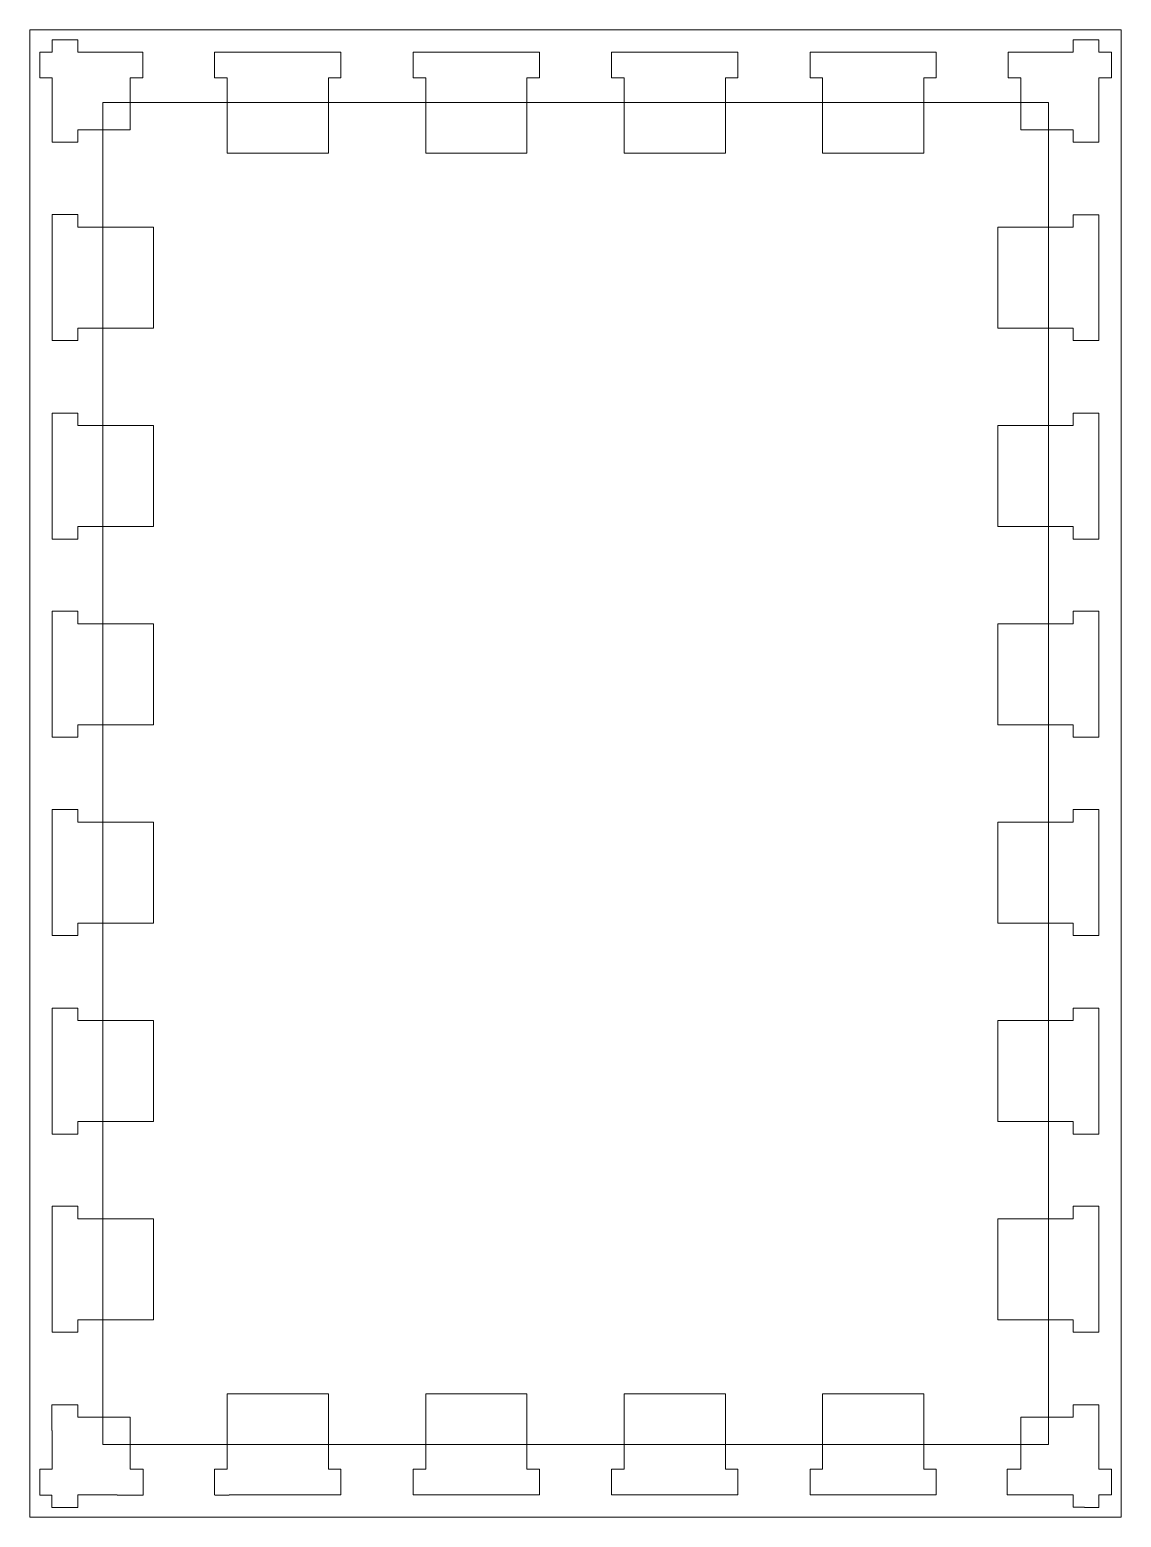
# Model space of a CAD drawing. Header units: inches. Extents: x 0.1 to 11.1, y 0.1 to 15.1.
import ezdxf

# ---------------------------------------------------------------- set-up
doc = ezdxf.new("R2010")
doc.units = ezdxf.units.IN
doc.header["$MEASUREMENT"] = 0
doc.layers.add('None', color=7, linetype='Continuous', lineweight=5)

msp = doc.modelspace()

# ---------------------------------------------------------------- linework, layer by layer
at = {"layer": 'None', "color": 7, "linetype": 'Continuous', "lineweight": 5, "flags": 128}
for points in [[(0.122, 15.13), (11.122, 15.13), (11.122, 0.13), (0.122, 0.13)], [(1.26, 14.905), (1.26, 14.645), (1.133, 14.645), (1.133, 14.12), (0.607, 14.12), (0.607, 13.996), (0.492, 13.996), (0.492, 13.995), (0.347, 13.995), (0.347, 14.645), (0.222, 14.645), (0.222, 14.905), (0.347, 14.905), (0.347, 15.03), (0.607, 15.03), (0.607, 14.905)], [(10.111, 14.645), (9.981, 14.645), (9.981, 14.905), (10.637, 14.905), (10.637, 15.03), (10.897, 15.03), (10.897, 14.905), (11.022, 14.905), (11.022, 14.645), (10.897, 14.645), (10.897, 14.255), (10.897, 14.255), (10.897, 13.995), (10.637, 13.995), (10.637, 14.12), (10.111, 14.12)], [(3.256, 14.76), (3.256, 14.645), (3.132, 14.645), (3.132, 13.885), (2.112, 13.885), (2.112, 14.645), (1.985, 14.645), (1.985, 14.905), (3.257, 14.905), (3.257, 14.76)], [(5.258, 14.905), (5.258, 14.645), (5.132, 14.645), (5.132, 13.885), (4.112, 13.885), (4.112, 14.645), (3.987, 14.645), (3.987, 14.905)], [(7.257, 14.905), (7.257, 14.645), (7.132, 14.645), (7.132, 13.885), (6.112, 13.885), (6.112, 14.645), (5.985, 14.645), (5.985, 14.905)], [(9.258, 14.905), (9.258, 14.645), (9.132, 14.645), (9.132, 13.885), (8.112, 13.885), (8.112, 14.645), (7.987, 14.645), (7.987, 14.76), (7.987, 14.76), (7.987, 14.905)], [(0.857, 14.395), (10.387, 14.395), (10.387, 0.865), (0.857, 0.865)], [(0.347, 13.267), (0.607, 13.267), (0.607, 13.14), (1.367, 13.14), (1.367, 12.12), (0.607, 12.12), (0.607, 11.995), (0.492, 11.995), (0.492, 11.995), (0.347, 11.995)], [(10.897, 13.265), (10.897, 13.005), (10.897, 13.005), (10.897, 12.255), (10.897, 12.255), (10.897, 11.995), (10.637, 11.995), (10.637, 12.12), (9.877, 12.12), (9.877, 13.14), (10.637, 13.14), (10.637, 13.265)], [(0.347, 11.265), (0.607, 11.265), (0.607, 11.14), (1.367, 11.14), (1.367, 10.12), (0.607, 10.12), (0.607, 9.994), (0.347, 9.994)], [(10.897, 11.265), (10.897, 11.005), (10.897, 11.005), (10.897, 10.253), (10.897, 10.253), (10.897, 9.993), (10.637, 9.993), (10.637, 10.12), (9.877, 10.12), (9.877, 11.14), (10.637, 11.14), (10.637, 11.265), (10.752, 11.265), (10.752, 11.265), (10.897, 11.265), (10.897, 11.265)], [(0.347, 9.267), (0.607, 9.267), (0.607, 9.14), (1.367, 9.14), (1.367, 8.12), (0.607, 8.12), (0.607, 7.995), (0.347, 7.995)], [(10.897, 9.266), (10.897, 9.006), (10.897, 9.006), (10.897, 8.255), (10.897, 8.255), (10.897, 7.995), (10.637, 7.995), (10.637, 8.12), (9.877, 8.12), (9.877, 9.14), (10.637, 9.14), (10.637, 9.266)], [(0.347, 7.267), (0.607, 7.267), (0.607, 7.14), (1.367, 7.14), (1.367, 6.12), (0.607, 6.12), (0.607, 5.995), (0.492, 5.995), (0.492, 5.995), (0.347, 5.995)], [(10.897, 7.266), (10.897, 7.006), (10.897, 7.006), (10.897, 6.255), (10.897, 6.255), (10.897, 5.995), (10.637, 5.995), (10.637, 6.12), (9.877, 6.12), (9.877, 7.14), (10.637, 7.14), (10.637, 7.266)], [(0.347, 5.265), (0.607, 5.265), (0.607, 5.14), (1.367, 5.14), (1.367, 4.12), (0.607, 4.12), (0.607, 3.994), (0.347, 3.994)], [(10.897, 5.265), (10.897, 5.005), (10.897, 5.005), (10.897, 4.253), (10.897, 4.253), (10.897, 3.993), (10.637, 3.993), (10.637, 4.12), (9.877, 4.12), (9.877, 5.14), (10.637, 5.14), (10.637, 5.265), (10.752, 5.265), (10.752, 5.265), (10.897, 5.265), (10.897, 5.265)], [(0.347, 3.267), (0.607, 3.267), (0.607, 3.14), (1.367, 3.14), (1.367, 2.12), (0.607, 2.12), (0.607, 1.995), (0.492, 1.995), (0.492, 1.995), (0.347, 1.995)], [(10.897, 3.266), (10.897, 3.006), (10.897, 3.006), (10.897, 2.255), (10.897, 2.255), (10.897, 1.995), (10.637, 1.995), (10.637, 2.12), (9.877, 2.12), (9.877, 3.14), (10.637, 3.14), (10.637, 3.266)], [(3.132, 0.615), (3.256, 0.615), (3.256, 0.5), (3.257, 0.5), (3.257, 0.355), (2.132, 0.355), (2.132, 0.353), (1.987, 0.353), (1.987, 0.355), (1.985, 0.355), (1.985, 0.615), (2.112, 0.615), (2.112, 1.375), (3.132, 1.375)], [(5.258, 0.615), (5.258, 0.355), (3.987, 0.355), (3.987, 0.615), (4.112, 0.615), (4.112, 1.375), (5.132, 1.375), (5.132, 0.615)], [(7.257, 0.615), (7.257, 0.355), (5.985, 0.355), (5.985, 0.615), (6.112, 0.615), (6.112, 1.375), (7.132, 1.375), (7.132, 0.615)], [(9.258, 0.615), (9.258, 0.355), (7.987, 0.355), (7.987, 0.5), (7.987, 0.5), (7.987, 0.615), (8.112, 0.615), (8.112, 1.375), (9.132, 1.375), (9.132, 0.615)], [(0.347, 1.005), (0.345, 1.005), (0.345, 1.265), (0.605, 1.265), (0.605, 1.14), (1.132, 1.14), (1.132, 0.614), (1.263, 0.614), (1.263, 0.354), (1.003, 0.354), (1.003, 0.355), (0.605, 0.355), (0.605, 0.229), (0.345, 0.229), (0.345, 0.354), (0.222, 0.354), (0.222, 0.614), (0.347, 0.614)], [(10.752, 0.231), (10.636, 0.231), (10.636, 0.355), (9.973, 0.355), (9.973, 0.615), (10.111, 0.615), (10.111, 1.14), (10.636, 1.14), (10.636, 1.265), (10.897, 1.265), (10.897, 0.615), (11.024, 0.615), (11.024, 0.355), (10.897, 0.355), (10.897, 0.23), (10.752, 0.23)]]:
    msp.add_lwpolyline(points, close=True, dxfattribs=at)

doc.saveas('drawing.dxf')
